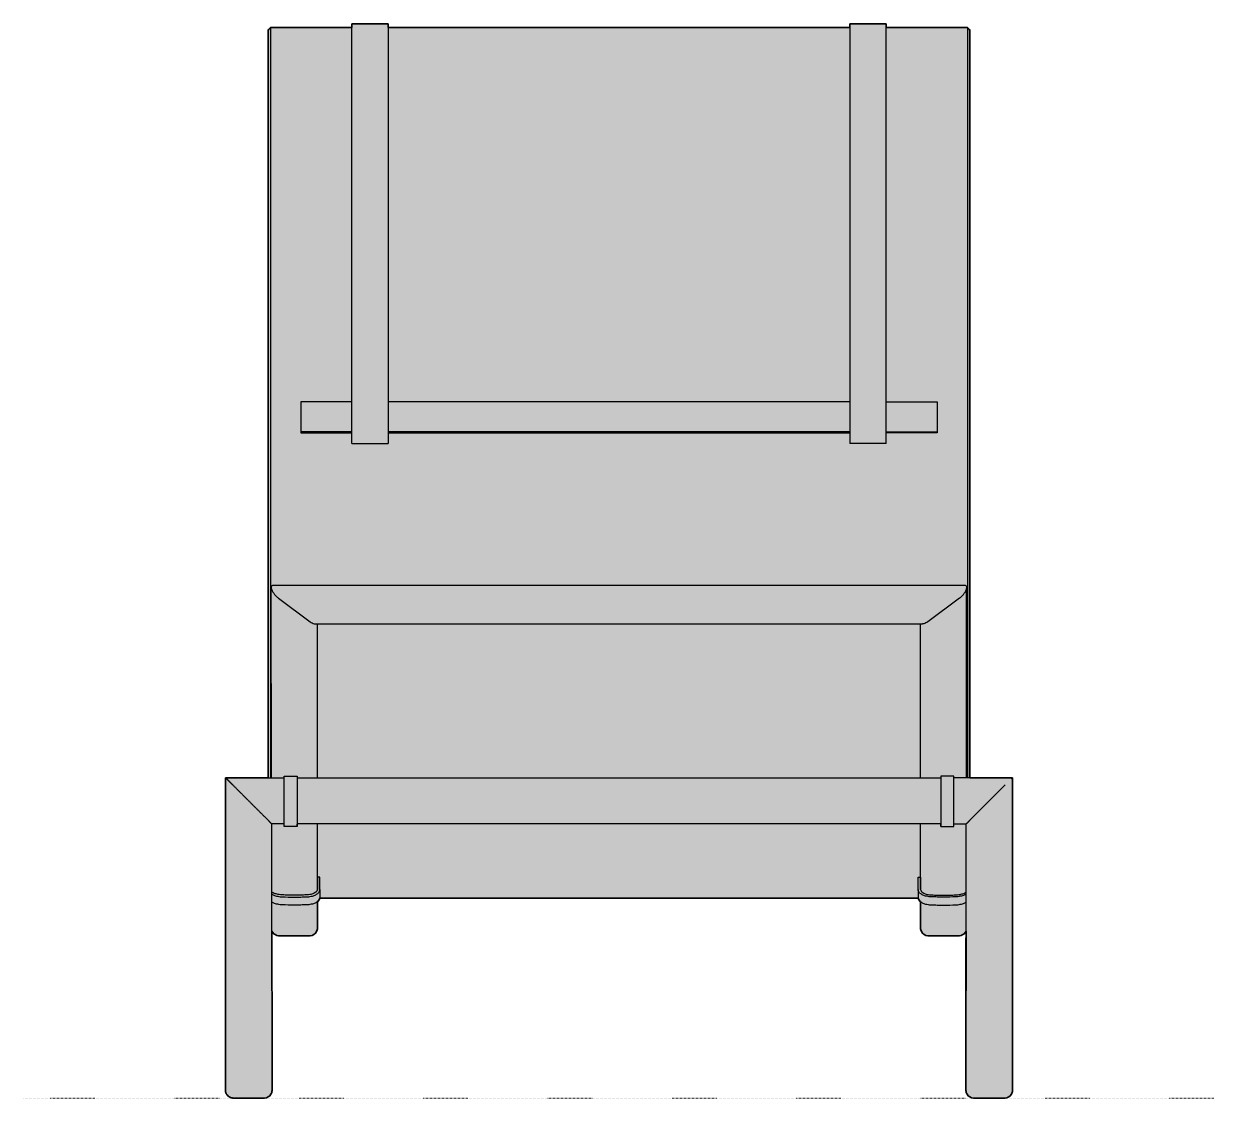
# Model space of a CAD drawing. Header units: millimetres. Extents: x 0 to 2895, y -1316 to 884.
# Drawn here: x 0 to 979, y -1316 to -432 of the extents above; entities that cross this region are included whole.
import ezdxf

# ---------------------------------------------------------------- set-up
doc = ezdxf.new("R2010")
doc.units = ezdxf.units.MM
doc.linetypes.add('Dots', pattern=[1, 0, -1])
doc.layers.add('Blocks', color=7, linetype='Continuous')
doc.layers.add('Blocks$Fill', color=7, linetype='Continuous', true_color=0xffffff)
for name, color, linetype, lineweight, true_color in [('Blocks$Inner', 7, 'Continuous', 25, 0x007f00), ('Blocks$Outline', 7, 'Continuous', 35, 0xff3f3f), ('Groud', 7, 'Dots', 25, 0x243775)]:
    doc.layers.add(name, color=color, linetype=linetype, lineweight=lineweight, true_color=true_color)

# ---------------------------------------------------------------- blocks, each defined once
blk = doc.blocks.new('PK24 Back')
at = {"layer": 'Blocks$Fill'}
blk.add_hatch(color=256, dxfattribs=at).paths.add_polyline_path([(-35.09, 244.5), (-35.09, 837.73), (-35.09, 846.11), (-35.09, 859.68), (-37.09, 862.03), (-103.93, 862.03), (-103.93, 865.08), (-133.93, 865.08), (-133.93, 862.03), (-513.75, 862.03), (-513.75, 865.08), (-543.75, 865.08), (-543.75, 862.03), (-610.6, 862.03), (-612.6, 859.68), (-612.6, 858.64), (-612.6, 837.73), (-612.6, 811.59), (-612.6, 244.5), (-647.51, 244.5), (-647.74, -12.19), (-647.7, -12.94), (-647.6, -13.68), (-647.42, -14.42), (-647.14, -15.17), (-646.76, -15.9), (-645.8, -17.17), (-644.51, -18.19), (-643.01, -18.88), (-641.47, -19.23), (-615.48, -19.18), (-613.94, -18.88), (-612.44, -18.19), (-611.16, -17.17), (-610.2, -15.9), (-609.82, -15.17), (-609.54, -14.42), (-609.36, -13.68), (-609.25, -12.94), (-609.22, -12.19), (-609.26, -10.48), (-609.37, 118.33), (-608.73, 117.17), (-607.73, 116.06), (-606.84, 115.4), (-605.34, 114.73), (-603.93, 114.46), (-577.93, 114.49), (-576.36, 114.81), (-574.89, 115.51), (-573.64, 116.57), (-572.72, 117.86), (-572.11, 119.4), (-571.97, 120.18), (-571.92, 120.99), (-571.92, 142.56), (-571.76, 142.69), (-571.61, 142.81), (-571.47, 142.94), (-571.33, 143.07), (-571.19, 143.21), (-571.13, 143.28), (-571.06, 143.35), (-571, 143.42), (-570.94, 143.49), (-570.88, 143.56), (-570.82, 143.64), (-570.74, 143.74), (-570.67, 143.85), (-570.6, 143.96), (-570.53, 144.07), (-570.47, 144.18), (-570.41, 144.29), (-570.35, 144.41), (-570.29, 144.52), (-570.24, 144.64), (-570.19, 144.75), (-570.15, 144.87), (-570.11, 144.99), (-570.07, 145.11), (-570.03, 145.23), (-570, 145.35), (-569.97, 145.47), (-77.71, 145.47), (-77.68, 145.35), (-77.65, 145.23), (-77.62, 145.11), (-77.58, 144.99), (-77.54, 144.87), (-77.49, 144.75), (-77.44, 144.64), (-77.39, 144.52), (-77.34, 144.41), (-77.28, 144.29), (-77.22, 144.18), (-77.16, 144.07), (-77.09, 143.96), (-77.02, 143.85), (-76.94, 143.74), (-76.86, 143.64), (-76.81, 143.56), (-76.75, 143.49), (-76.69, 143.42), (-76.62, 143.35), (-76.56, 143.28), (-76.5, 143.21), (-76.36, 143.07), (-76.22, 142.94), (-76.07, 142.81), (-75.92, 142.69), (-75.77, 142.56), (-75.77, 120.99), (-75.72, 120.18), (-75.58, 119.4), (-74.97, 117.86), (-74.04, 116.57), (-72.79, 115.51), (-71.33, 114.81), (-69.76, 114.49), (-43.76, 114.46), (-42.35, 114.73), (-40.85, 115.4), (-39.95, 116.06), (-38.95, 117.17), (-38.32, 118.33), (-38.47, -12.19), (-38.43, -12.94), (-38.33, -13.68), (-38.15, -14.42), (-37.87, -15.17), (-37.49, -15.9), (-36.53, -17.17), (-35.25, -18.19), (-33.75, -18.88), (-32.2, -19.18), (-6.21, -19.23), (-4.67, -18.88), (-3.17, -18.19), (-1.89, -17.17), (-0.93, -15.9), (-0.55, -15.17), (-0.27, -14.42), (-0.09, -13.68), (0.01, -12.94), (0.05, -12.19), (0.01, -10.48), (-0.18, 244.5)], flags=0)
at = {"layer": 'Blocks$Inner'}
for p, q in [((-513.75, 865.08), (-543.75, 865.08)), ((-133.93, 862.03), (-513.75, 862.03)), ((-133.93, 865.08), (-103.93, 865.08)), ((-133.93, 554.01), (-513.75, 554.01)), ((-543.75, 529.34), (-585.6, 529.34)), ((-133.93, 529.34), (-513.75, 529.34)), ((-103.93, 529.34), (-62.08, 529.34)), ((-543.75, 519.55), (-513.75, 519.55)), ((-513.75, 528.33), (-133.93, 528.33)), ((-103.93, 519.55), (-133.93, 519.55)), ((-39.42, 402.74), (-608.27, 402.74)), ((-609.89, 244.5), (-609.9, 400.26)), ((-603.93, 392.23), (-577.93, 372.96)), ((-43.76, 392.23), (-69.76, 372.96)), ((-37.8, 244.5), (-37.79, 400.26)), ((-573.59, 371.18), (-74.09, 371.18)), ((-571.92, 244.5), (-571.92, 371.18)), ((-75.77, 244.5), (-75.77, 371.18)), ((-599.45, 245.77), (-588.66, 245.83)), ((-48.23, 245.77), (-59.02, 245.83)), ((-571.92, 152.56), (-571.92, 206.47)), ((-75.77, 152.56), (-75.77, 206.47)), ((-588.66, 204.41), (-599.45, 204.41)), ((-59.03, 204.41), (-48.24, 204.41)), ((-569.9, 152.44), (-569.9, 145.85)), ((-77.79, 152.44), (-77.79, 145.85)), ((-569.97, 145.47), (-77.71, 145.47))]:
    blk.add_line(p, q, dxfattribs=at)
for points in [[(-543.75, 862.03), (-610.6, 862.03), (-610.6, 860.15), (-610.6, 856), (-610.6, 853.47), (-610.6, 850.02), (-610.6, 846.69), (-610.6, 838.08)], [(-103.93, 862.03), (-37.09, 862.03), (-37.09, 860.15), (-37.09, 856), (-37.09, 853.47), (-37.09, 850.02), (-37.09, 846.69), (-37.09, 838.08)], [(-543.75, 554.01), (-585.6, 554.01), (-585.6, 528.33), (-543.75, 528.33)], [(-103.93, 554.01), (-62.08, 554.01), (-62.08, 528.33), (-103.93, 528.33)], [(-647.51, 244.5), (-599.46, 244.5)], [(-588.67, 244.5), (-323.84, 244.5), (-59.02, 244.5)], [(-0.18, 244.5), (-48.23, 244.5)], [(-6.04, 238.65), (-32.05, 212.63)], [(-6.21, -19.23), (-4.67, -18.88), (-3.17, -18.19), (-1.89, -17.17), (-0.93, -15.9), (-0.55, -15.17), (-0.27, -14.42), (-0.09, -13.68), (0.01, -12.94), (0.05, -12.19), (0.01, -10.48), (-0.02, -8.93), (-0.01, -7.01), (0, -4.33), (0, 0), (0, 5.81), (0, 11.56), (-0.01, 19.59), (-0.18, 244.5), (-1.12, 243.57)], [(-641.47, -19.23), (-615.48, -19.18), (-613.94, -18.88), (-612.44, -18.19), (-611.16, -17.17), (-610.2, -15.9), (-609.82, -15.17), (-609.54, -14.42), (-609.36, -13.68), (-609.25, -12.94), (-609.22, -12.19), (-609.26, -10.48), (-609.28, -8.93), (-609.28, -7.01), (-609.27, -4.33), (-609.27, 0), (-609.27, 5.81), (-609.27, 11.56), (-609.28, 19.59), (-609.45, 206.45)], [(-599.46, 206.47), (-609.48, 206.47)], [(-59.02, 206.47), (-323.84, 206.47), (-588.67, 206.47)], [(-588.6, 204.44), (-588.6, 206.39), (-588.66, 206.41)], [(-59.09, 204.44), (-59.09, 206.39), (-59.03, 206.41)], [(-48.23, 206.47), (-38.2, 206.47)], [(-6.21, -19.23), (-32.2, -19.18), (-33.75, -18.88), (-35.25, -18.19), (-36.53, -17.17), (-37.49, -15.9), (-37.87, -15.17), (-38.15, -14.42), (-38.33, -13.68), (-38.43, -12.94), (-38.47, -12.19), (-38.43, -10.48), (-38.4, -8.93), (-38.41, -7.01), (-38.42, -4.33), (-38.42, 0), (-38.41, 5.81), (-38.41, 11.56), (-38.41, 19.59), (-38.24, 206.45)], [(-569.9, 152.44), (-569.93, 162.59), (-571.88, 162.6), (-571.9, 152.6)], [(-77.79, 152.44), (-77.75, 162.59), (-75.81, 162.6), (-75.79, 152.6)], [(-609.37, 118.33), (-608.73, 117.17), (-607.73, 116.06), (-606.84, 115.4), (-605.34, 114.73), (-603.93, 114.46), (-577.93, 114.49), (-576.36, 114.81), (-574.89, 115.51), (-573.64, 116.57), (-572.72, 117.86), (-572.11, 119.4), (-571.97, 120.18), (-571.92, 120.99), (-571.92, 142.56)], [(-38.32, 118.33), (-38.95, 117.17), (-39.95, 116.06), (-40.85, 115.4), (-42.35, 114.73), (-43.76, 114.46), (-69.76, 114.49), (-71.33, 114.81), (-72.79, 115.51), (-74.04, 116.57), (-74.97, 117.86), (-75.58, 119.4), (-75.72, 120.18), (-75.77, 120.99), (-75.77, 142.56)]]:
    blk.add_lwpolyline(points, dxfattribs=at)
for points in [[(-612.6, 859.68), (-610.6, 862.03)], [(-35.09, 859.68), (-37.09, 862.03)], [(-612.6, 858.64), (-612.6, 859.68)], [(-612.6, 857.03), (-612.6, 858.64)], [(-612.6, 854.5), (-612.6, 857.03)], [(-612.6, 849.88), (-612.6, 854.5)], [(-543.75, 528.64), (-543.75, 852.83)], [(-513.75, 852.83), (-513.75, 528.64)], [(-133.93, 852.83), (-133.93, 528.64)], [(-103.93, 528.64), (-103.93, 852.83)], [(-35.09, 858.64), (-35.09, 859.68)], [(-35.09, 857.03), (-35.09, 858.64)], [(-35.09, 854.5), (-35.09, 857.03)], [(-35.09, 849.88), (-35.09, 854.5)], [(-612.6, 846.11), (-612.6, 849.88)], [(-612.6, 837.73), (-612.6, 846.11)], [(-35.09, 846.11), (-35.09, 849.88)], [(-35.09, 837.73), (-35.09, 846.11)], [(-647.68, 19.59), (-647.51, 244.5)], [(-647.51, 244.5), (-646.57, 243.57)], [(-646.57, 243.57), (-645.15, 242.15)], [(-645.15, 242.15), (-643.46, 240.46)], [(-643.46, 240.46), (-641.64, 238.65)], [(-641.64, 238.65), (-628.08, 225.08)], [(-628.08, 225.08), (-615.63, 212.63)], [(-647.68, 11.56), (-647.68, 19.59)], [(-647.68, 5.81), (-647.68, 11.56)], [(-647.69, 0), (-647.68, 5.81)], [(-647.68, -4.33), (-647.69, 0)], [(-647.69, -10.48), (-647.67, -8.93)], [(-647.67, -7.01), (-647.68, -4.33)], [(-647.67, -8.93), (-647.67, -7.01)], [(-647.74, -12.19), (-647.69, -10.48)], [(-647.7, -12.94), (-647.74, -12.19)], [(-647.6, -13.68), (-647.7, -12.94)], [(-647.42, -14.42), (-647.6, -13.68)], [(-647.14, -15.17), (-647.42, -14.42)], [(-646.76, -15.9), (-647.14, -15.17)], [(-645.8, -17.17), (-646.76, -15.9)], [(-644.51, -18.19), (-645.8, -17.17)], [(-643.01, -18.88), (-644.51, -18.19)], [(-641.47, -19.23), (-643.01, -18.88)]]:
    blk.add_open_spline(points, degree=1, dxfattribs=at)
for points, knots in [([(-543.75, 852.83), (-543.75, 854.81), (-543.75, 858.3), (-543.75, 861.45), (-543.75, 865.08)], [2, 2, 2, 2, 2.0277778, 2.1111111, 2.1111111, 2.1111111, 2.1111111]), ([(-513.75, 865.08), (-513.75, 861.45), (-513.75, 858.3), (-513.75, 854.81), (-513.75, 852.83)], [0.8888889, 0.8888889, 0.8888889, 0.8888889, 0.9722222, 1, 1, 1, 1]), ([(-133.93, 865.08), (-133.93, 861.45), (-133.93, 858.3), (-133.93, 854.81), (-133.93, 852.83)], [0.8888889, 0.8888889, 0.8888889, 0.8888889, 0.9722222, 1, 1, 1, 1]), ([(-103.93, 852.83), (-103.93, 854.81), (-103.93, 858.3), (-103.93, 861.45), (-103.93, 865.08)], [2, 2, 2, 2, 2.0277778, 2.1111111, 2.1111111, 2.1111111, 2.1111111]), ([(-612.6, 244.5), (-612.6, 254.53), (-612.6, 269.65), (-612.6, 293.83), (-612.6, 319.84), (-612.6, 346.95), (-612.6, 374.75), (-612.6, 402.97), (-612.6, 431.52), (-612.6, 458.48), (-612.6, 483.94), (-612.6, 509.13), (-612.6, 536.15), (-612.6, 563.69), (-612.6, 590.37), (-612.6, 614.23), (-612.6, 636.39), (-612.6, 656.97), (-612.6, 677.81), (-612.6, 698.97), (-612.6, 720.3), (-612.6, 741.76), (-612.6, 763.24), (-612.6, 786.48), (-612.6, 811.3), (-612.6, 829), (-612.6, 837.73)], [-678.53132, -678.53132, -678.53132, -678.53132, -647.89976, -614.246648, -579.31762, -544.388592, -509.255657, -474.122722, -439.897876, -405.673031, -378.090828, -350.508624, -318.984924, -287.461224, -259.91398, -232.366736, -210.739424, -189.112112, -166.956185, -144.800258, -122.39065, -99.981043, -77.618587, -55.256132, -27.628066, -0.798115, -0.798115, -0.798115, -0.798115]), ([(-610.6, 838.08), (-610.6, 822.3), (-610.6, 790.83), (-610.6, 744.2), (-610.6, 697.81), (-610.6, 651.76), (-610.6, 606.17), (-610.6, 561.23), (-610.6, 524.55), (-610.6, 496.04), (-610.6, 475.09), (-610.6, 454.45), (-610.6, 427.25), (-610.6, 393.89), (-610.6, 355), (-610.6, 317.3), (-610.6, 280.97), (-610.6, 257.12), (-610.6, 245.23), (-610.6, 244.5)], [90.7857007, 90.7857007, 90.7857007, 90.7857007, 90.8100909, 90.8344812, 90.8588714, 90.8832616, 90.9076519, 90.9320421, 90.9564324, 90.9686275, 90.9808226, 90.9930177, 91.0052129, 91.0296031, 91.0539933, 91.0783836, 91.1027738, 91.1271641, 91.1287576, 91.1287576, 91.1287576, 91.1287576]), ([(-37.09, 838.08), (-37.09, 822.3), (-37.09, 790.83), (-37.09, 744.2), (-37.09, 697.81), (-37.09, 651.76), (-37.09, 606.17), (-37.09, 561.23), (-37.09, 524.55), (-37.09, 496.04), (-37.09, 475.09), (-37.09, 454.45), (-37.09, 427.25), (-37.09, 393.89), (-37.09, 355), (-37.09, 317.3), (-37.09, 280.97), (-37.09, 257.12), (-37.09, 245.23), (-37.09, 244.5)], [90.7857007, 90.7857007, 90.7857007, 90.7857007, 90.8100909, 90.8344812, 90.8588714, 90.8832616, 90.9076519, 90.9320421, 90.9564324, 90.9686275, 90.9808226, 90.9930177, 91.0052129, 91.0296031, 91.0539933, 91.0783836, 91.1027738, 91.1271641, 91.1287576, 91.1287576, 91.1287576, 91.1287576]), ([(-35.09, 244.5), (-35.09, 254.53), (-35.09, 269.65), (-35.09, 293.83), (-35.09, 319.84), (-35.09, 346.95), (-35.09, 374.75), (-35.09, 402.97), (-35.09, 431.52), (-35.09, 458.48), (-35.09, 483.94), (-35.09, 509.13), (-35.09, 536.15), (-35.09, 563.69), (-35.09, 590.37), (-35.09, 614.23), (-35.09, 636.39), (-35.09, 656.97), (-35.09, 677.81), (-35.09, 698.97), (-35.09, 720.3), (-35.09, 741.76), (-35.09, 763.24), (-35.09, 786.48), (-35.09, 811.3), (-35.09, 829), (-35.09, 837.73)], [-678.53132, -678.53132, -678.53132, -678.53132, -647.89976, -614.246648, -579.31762, -544.388592, -509.255657, -474.122722, -439.897876, -405.673031, -378.090828, -350.508624, -318.984924, -287.461224, -259.91398, -232.366736, -210.739424, -189.112112, -166.956185, -144.800258, -122.39065, -99.981043, -77.618587, -55.256132, -27.628066, -0.798115, -0.798115, -0.798115, -0.798115]), ([(-543.75, 519.55), (-543.75, 519.55), (-543.75, 519.56), (-543.75, 519.57), (-543.75, 519.57), (-543.75, 519.57), (-543.75, 519.56), (-543.75, 519.56), (-543.75, 519.61), (-543.75, 519.72), (-543.75, 519.92), (-543.75, 520.2), (-543.75, 520.49), (-543.75, 520.76), (-543.75, 521.05), (-543.75, 521.48), (-543.75, 522.33), (-543.75, 524.38), (-543.75, 526.77), (-543.75, 528.64)], [0.5780736, 0.5780736, 0.5780736, 0.5780736, 0.5876628, 0.5972521, 0.6164306, 0.6292162, 0.6420018, 0.6675731, 0.6931444, 0.7187157, 0.744287, 0.7698583, 0.782644, 0.7954296, 0.8082153, 0.8210009, 0.8465722, 0.8977148, 1, 1, 1, 1]), ([(-513.75, 528.64), (-513.75, 526.77), (-513.75, 524.38), (-513.75, 522.33), (-513.75, 521.48), (-513.75, 521.05), (-513.75, 520.76), (-513.75, 520.49), (-513.75, 520.2), (-513.75, 519.92), (-513.75, 519.72), (-513.75, 519.61), (-513.75, 519.56), (-513.75, 519.56), (-513.75, 519.57), (-513.75, 519.57), (-513.75, 519.57), (-513.75, 519.56), (-513.75, 519.55), (-513.75, 519.55), (-513.75, 519.55)], [2, 2, 2, 2, 2.1, 2.15, 2.175, 2.1875, 2.2, 2.2125, 2.225, 2.25, 2.275, 2.3, 2.325, 2.35, 2.3625, 2.375, 2.3875, 2.396875, 2.40625, 2.4219264, 2.4219264, 2.4219264, 2.4219264]), ([(-133.93, 528.64), (-133.93, 526.77), (-133.93, 524.38), (-133.93, 522.33), (-133.93, 521.48), (-133.93, 521.05), (-133.93, 520.76), (-133.93, 520.49), (-133.93, 520.2), (-133.93, 519.92), (-133.93, 519.72), (-133.93, 519.61), (-133.93, 519.56), (-133.93, 519.56), (-133.93, 519.57), (-133.93, 519.57), (-133.93, 519.57), (-133.93, 519.56), (-133.93, 519.55), (-133.93, 519.55), (-133.93, 519.55)], [2, 2, 2, 2, 2.1, 2.15, 2.175, 2.1875, 2.2, 2.2125, 2.225, 2.25, 2.275, 2.3, 2.325, 2.35, 2.3625, 2.375, 2.3875, 2.396875, 2.40625, 2.4219264, 2.4219264, 2.4219264, 2.4219264]), ([(-103.93, 519.55), (-103.93, 519.55), (-103.93, 519.56), (-103.93, 519.57), (-103.93, 519.57), (-103.93, 519.57), (-103.93, 519.56), (-103.93, 519.56), (-103.93, 519.61), (-103.93, 519.72), (-103.93, 519.92), (-103.93, 520.2), (-103.93, 520.49), (-103.93, 520.76), (-103.93, 521.05), (-103.93, 521.48), (-103.93, 522.33), (-103.93, 524.38), (-103.93, 526.77), (-103.93, 528.64)], [0.5780736, 0.5780736, 0.5780736, 0.5780736, 0.5876628, 0.5972521, 0.6164306, 0.6292162, 0.6420018, 0.6675731, 0.6931444, 0.7187157, 0.744287, 0.7698583, 0.782644, 0.7954296, 0.8082153, 0.8210009, 0.8465722, 0.8977148, 1, 1, 1, 1]), ([(-608.27, 402.74), (-608.72, 402.68), (-609.58, 402.57), (-609.95, 401.5), (-609.98, 399.34), (-607.99, 396.24), (-605.7, 393.61), (-604.2, 392.42), (-603.94, 392.22)], [568.845277, 568.845277, 568.845277, 568.845277, 570.103034, 571.274073, 571.770998, 576.648865, 581.411392, 582.400825, 582.400825, 582.400825, 582.400825]), ([(-43.75, 392.22), (-43.49, 392.42), (-41.98, 393.61), (-39.69, 396.24), (-37.71, 399.34), (-37.74, 401.5), (-38.1, 402.57), (-38.97, 402.68), (-39.42, 402.74)], [-13.555548, -13.555548, -13.555548, -13.555548, -12.566115, -7.803588, -2.925721, -2.428796, -1.257756, 0, 0, 0, 0]), ([(-577.93, 372.96), (-577.37, 372.58), (-576.37, 371.89), (-574.87, 371.34), (-573.96, 371.18), (-573.59, 371.18), (-573.59, 371.18)], [0, 0, 0, 0, 2.022, 3.653879, 4.753683, 4.761854, 4.761854, 4.761854, 4.761854]), ([(-69.75, 372.96), (-70.31, 372.58), (-71.32, 371.89), (-72.82, 371.34), (-73.73, 371.18), (-74.1, 371.18), (-74.1, 371.18)], [0, 0, 0, 0, 2.022, 3.653879, 4.753683, 4.761854, 4.761854, 4.761854, 4.761854]), ([(-599.45, 204.41), (-599.45, 204.53), (-599.45, 205.11), (-599.46, 207.2), (-599.46, 210.02), (-599.46, 213.65), (-599.47, 218.03), (-599.47, 224.53), (-599.47, 231.03), (-599.46, 237.18), (-599.46, 240.79), (-599.46, 243.59), (-599.46, 245.12), (-599.45, 245.68), (-599.45, 245.77)], [59.593962, 59.593962, 59.593962, 59.593962, 62.54092, 65.372711, 68.224492, 72.265772, 76.356171, 81.383012, 91.754527, 95.844892, 99.866793, 102.680459, 105.477637, 106.129874, 106.129874, 106.129874, 106.129874]), ([(-588.66, 245.83), (-588.66, 245.72), (-588.67, 245.16), (-588.67, 243.59), (-588.67, 240.79), (-588.68, 237.18), (-588.68, 231.03), (-588.68, 224.53), (-588.68, 218.03), (-588.68, 213.65), (-588.67, 210.02), (-588.67, 207.2), (-588.66, 205.11), (-588.66, 204.53), (-588.66, 204.41)], [116.919158, 116.919158, 116.919158, 116.919158, 117.702734, 120.499913, 123.313579, 127.33548, 131.425845, 141.79736, 146.824201, 150.9146, 154.955879, 157.80766, 160.639452, 163.586409, 163.586409, 163.586409, 163.586409]), ([(-59.02, 245.83), (-59.02, 245.72), (-59.02, 245.16), (-59.02, 243.59), (-59.01, 240.79), (-59.01, 237.18), (-59.01, 231.03), (-59.01, 224.53), (-59.01, 218.03), (-59.01, 213.65), (-59.01, 210.02), (-59.02, 207.2), (-59.02, 205.11), (-59.03, 204.53), (-59.03, 204.41)], [116.919158, 116.919158, 116.919158, 116.919158, 117.702734, 120.499913, 123.313579, 127.33548, 131.425845, 141.79736, 146.824201, 150.9146, 154.955879, 157.80766, 160.639452, 163.586409, 163.586409, 163.586409, 163.586409]), ([(-48.24, 204.41), (-48.24, 204.53), (-48.23, 205.11), (-48.23, 207.2), (-48.22, 210.02), (-48.22, 213.65), (-48.22, 218.03), (-48.22, 224.53), (-48.22, 231.03), (-48.22, 237.18), (-48.22, 240.79), (-48.23, 243.59), (-48.23, 245.12), (-48.23, 245.68), (-48.23, 245.77)], [59.593962, 59.593962, 59.593962, 59.593962, 62.54092, 65.372711, 68.224492, 72.265772, 76.356171, 81.383012, 91.754527, 95.844892, 99.866793, 102.680459, 105.477637, 106.129874, 106.129874, 106.129874, 106.129874]), ([(-615.63, 212.63), (-614.85, 211.85), (-613.73, 210.73), (-612.54, 209.54), (-612.04, 209.04), (-611.71, 208.71), (-611.29, 208.3), (-610.91, 207.92), (-610.67, 207.68), (-610.55, 207.55), (-610.36, 207.36), (-610.08, 207.08), (-609.83, 206.83), (-609.67, 206.67), (-609.56, 206.56), (-609.46, 206.47), (-609.45, 206.45), (-609.48, 206.48), (-609.51, 206.51), (-609.53, 206.53)], [24, 24, 24, 24, 24.1388889, 24.2083333, 24.2256944, 24.2430556, 24.2777778, 24.3125, 24.3298611, 24.3385417, 24.3472222, 24.3819444, 24.4166667, 24.4340278, 24.4513889, 24.4861111, 24.5208333, 24.5381944, 24.5555556, 24.5555556, 24.5555556, 24.5555556]), ([(-32.05, 212.63), (-32.83, 211.85), (-33.95, 210.73), (-35.14, 209.54), (-35.65, 209.04), (-35.98, 208.71), (-36.39, 208.3), (-36.77, 207.92), (-37.01, 207.68), (-37.14, 207.55), (-37.33, 207.36), (-37.6, 207.08), (-37.86, 206.83), (-38.01, 206.67), (-38.13, 206.56), (-38.22, 206.47), (-38.24, 206.45), (-38.21, 206.48), (-38.18, 206.51), (-38.16, 206.53)], [1, 1, 1, 1, 1.1388889, 1.2083333, 1.2256944, 1.2430556, 1.2777778, 1.3125, 1.3298611, 1.3385417, 1.3472222, 1.3819444, 1.4166667, 1.4340278, 1.4513889, 1.4861111, 1.5208333, 1.5381944, 1.5555556, 1.5555556, 1.5555556, 1.5555556]), ([(-609.39, 148.78), (-609.27, 148.7), (-608.4, 148.15), (-606.28, 147.18), (-602.67, 146.54), (-596.51, 146.34), (-590.02, 146.24), (-583.52, 146.4), (-579.14, 146.54), (-575.51, 147.19), (-572.69, 148.49), (-570.6, 150.14), (-570.02, 151.67), (-569.9, 152.44)], [5.245881, 5.245881, 5.245881, 5.245881, 5.718626, 8.532292, 12.554193, 16.644558, 27.016073, 32.042914, 36.133313, 40.174592, 43.026373, 45.858165, 48.805122, 48.805122, 48.805122, 48.805122]), ([(-604.27, 148.48), (-605.35, 148.72), (-607.15, 149.11), (-608.76, 150), (-609.39, 150.37)], [56.105772, 56.105772, 56.105772, 56.105772, 59.406035, 61.604486, 61.604486, 61.604486, 61.604486]), ([(-577.3, 148.54), (-577.97, 148.39), (-579.98, 148.1), (-583.64, 147.98), (-588.37, 147.87), (-593.44, 147.87), (-598.18, 147.98), (-601.74, 148.1), (-603.67, 148.36), (-604.27, 148.48)], [29.06859, 29.06859, 29.06859, 29.06859, 31.177164, 35.121536, 40.079261, 45.369376, 50.327113, 54.271474, 56.105772, 56.105772, 56.105772, 56.105772]), ([(-571.9, 152.6), (-572.08, 152.14), (-572.94, 149.93), (-575.37, 149.16), (-577.3, 148.54)], [22.101286, 22.101286, 22.101286, 22.101286, 23.54935, 29.06859, 29.06859, 29.06859, 29.06859]), ([(-38.29, 148.78), (-38.42, 148.7), (-39.28, 148.15), (-41.41, 147.18), (-45.02, 146.54), (-51.17, 146.34), (-57.67, 146.24), (-64.16, 146.4), (-68.55, 146.54), (-72.17, 147.19), (-75, 148.49), (-77.09, 150.14), (-77.67, 151.67), (-77.79, 152.44)], [5.245881, 5.245881, 5.245881, 5.245881, 5.718626, 8.532292, 12.554193, 16.644558, 27.016073, 32.042914, 36.133313, 40.174592, 43.026373, 45.858165, 48.805122, 48.805122, 48.805122, 48.805122]), ([(-75.79, 152.6), (-75.61, 152.14), (-74.74, 149.93), (-72.31, 149.16), (-70.39, 148.54)], [22.101286, 22.101286, 22.101286, 22.101286, 23.54935, 29.06859, 29.06859, 29.06859, 29.06859]), ([(-70.39, 148.54), (-69.71, 148.39), (-67.71, 148.1), (-64.04, 147.98), (-59.31, 147.87), (-54.25, 147.87), (-49.51, 147.98), (-45.95, 148.1), (-44.02, 148.36), (-43.42, 148.48)], [29.06859, 29.06859, 29.06859, 29.06859, 31.177164, 35.121536, 40.079261, 45.369376, 50.327113, 54.271474, 56.105772, 56.105772, 56.105772, 56.105772]), ([(-43.42, 148.48), (-42.34, 148.72), (-40.53, 149.11), (-38.93, 150), (-38.29, 150.37)], [56.105772, 56.105772, 56.105772, 56.105772, 59.406035, 61.604486, 61.604486, 61.604486, 61.604486]), ([(-569.9, 145.85), (-570.02, 145.08), (-570.6, 143.56), (-572.69, 141.91), (-575.51, 140.6), (-579.14, 139.95), (-583.52, 139.82), (-590.02, 139.65), (-596.51, 139.76), (-602.67, 139.95), (-606.28, 140.6), (-608.4, 141.57), (-609.27, 142.11), (-609.39, 142.19)], [55.389779, 55.389779, 55.389779, 55.389779, 58.336736, 61.168528, 64.020309, 68.061588, 72.151987, 77.178828, 87.550343, 91.640708, 95.662609, 98.476275, 98.941356, 98.941356, 98.941356, 98.941356]), ([(-77.79, 145.85), (-77.67, 145.08), (-77.09, 143.56), (-75, 141.91), (-72.17, 140.6), (-68.55, 139.95), (-64.16, 139.82), (-57.67, 139.65), (-51.17, 139.76), (-45.02, 139.95), (-41.41, 140.6), (-39.28, 141.57), (-38.42, 142.11), (-38.3, 142.19)], [55.389779, 55.389779, 55.389779, 55.389779, 58.336736, 61.168528, 64.020309, 68.061588, 72.151987, 77.178828, 87.550343, 91.640708, 95.662609, 98.476275, 98.941356, 98.941356, 98.941356, 98.941356])]:
    blk.add_open_spline(points, degree=3, knots=knots, dxfattribs=at)
at = {"layer": 'Blocks$Outline'}
for points in [[(-513.75, 865.08), (-543.75, 865.08)], [(-133.93, 862.03), (-513.75, 862.03)], [(-103.93, 865.08), (-133.93, 865.08)], [(-612.6, 244.5), (-647.51, 244.5)], [(-0.18, 244.5), (-35.09, 244.5)], [(-6.21, -19.23), (-4.67, -18.88), (-3.17, -18.19), (-1.89, -17.17), (-0.93, -15.9), (-0.55, -15.17), (-0.27, -14.42), (-0.09, -13.68), (0.01, -12.94), (0.05, -12.19), (0.01, -10.48), (-0.02, -8.93), (-0.01, -7.01), (0, -4.33), (0, 0), (0, 5.81), (0, 11.56), (-0.01, 19.59), (-0.18, 244.5)], [(-609.37, 118.33), (-608.73, 117.17), (-607.73, 116.06), (-606.84, 115.4), (-605.34, 114.73), (-603.93, 114.46), (-577.93, 114.49), (-576.36, 114.81), (-574.89, 115.51), (-573.64, 116.57), (-572.72, 117.86), (-572.11, 119.4), (-571.97, 120.18), (-571.92, 120.99), (-571.92, 142.56)], [(-569.97, 145.47), (-77.71, 145.47)], [(-75.77, 142.56), (-75.77, 120.99), (-75.72, 120.18), (-75.58, 119.4), (-74.97, 117.86), (-74.04, 116.57), (-72.79, 115.51), (-71.33, 114.81), (-69.76, 114.49), (-43.76, 114.46), (-42.35, 114.73), (-40.85, 115.4), (-39.95, 116.06), (-38.95, 117.17), (-38.32, 118.33)], [(-641.47, -19.23), (-615.48, -19.18), (-613.94, -18.88), (-612.44, -18.19), (-611.16, -17.17), (-610.2, -15.9), (-609.82, -15.17), (-609.54, -14.42), (-609.36, -13.68), (-609.25, -12.94), (-609.22, -12.19), (-609.26, -10.48), (-609.28, -8.93), (-609.28, -7.01), (-609.27, -4.33), (-609.27, 0), (-609.27, 5.81), (-609.27, 11.56), (-609.28, 19.59), (-609.37, 118.33)], [(-38.32, 118.33), (-38.41, 19.59), (-38.41, 11.56), (-38.41, 5.81), (-38.42, 0), (-38.42, -4.33), (-38.41, -7.01), (-38.4, -8.93), (-38.43, -10.48), (-38.47, -12.19), (-38.43, -12.94), (-38.33, -13.68), (-38.15, -14.42), (-37.87, -15.17), (-37.49, -15.9), (-36.53, -17.17), (-35.25, -18.19), (-33.75, -18.88), (-32.2, -19.18), (-6.21, -19.23)]]:
    blk.add_lwpolyline(points, dxfattribs=at)
for points, knots in [([(-610.6, 862.03), (-611.26, 861.25), (-611.93, 860.46), (-612.6, 859.68), (-612.6, 859.33), (-612.6, 858.98), (-612.6, 858.64), (-612.6, 858.1), (-612.6, 857.57), (-612.6, 857.03), (-612.6, 856.19), (-612.6, 855.34), (-612.6, 854.5), (-612.6, 852.96), (-612.6, 851.42), (-612.6, 849.88), (-612.6, 848.62), (-612.6, 847.37), (-612.6, 846.11), (-612.6, 843.32), (-612.6, 840.53), (-612.6, 837.73), (-612.6, 829), (-612.6, 811.3), (-612.6, 786.48), (-612.6, 763.24), (-612.6, 741.76), (-612.6, 720.3), (-612.6, 698.97), (-612.6, 677.81), (-612.6, 656.97), (-612.6, 636.39), (-612.6, 614.23), (-612.6, 590.37), (-612.6, 563.69), (-612.6, 536.15), (-612.6, 509.13), (-612.6, 483.94), (-612.6, 458.48), (-612.6, 431.52), (-612.6, 402.97), (-612.6, 374.75), (-612.6, 346.95), (-612.6, 319.84), (-612.6, 293.83), (-612.6, 269.65), (-612.6, 254.53), (-612.6, 244.5)], [-24.234519, -24.234519, -24.234519, -24.234519, -21.148805, -21.148805, -21.148805, -20.106371, -20.106371, -20.106371, -18.504185, -18.504185, -18.504185, -15.965743, -15.965743, -15.965743, -11.346197, -11.346197, -11.346197, -7.583992, -7.583992, -7.583992, 0.798115, 0.798115, 0.798115, 27.628066, 55.256132, 77.618587, 99.981043, 122.39065, 144.800258, 166.956185, 189.112112, 210.739424, 232.366736, 259.91398, 287.461224, 318.984924, 350.508624, 378.090828, 405.673031, 439.897876, 474.122722, 509.255657, 544.388592, 579.31762, 614.246648, 647.89976, 678.53132, 678.53132, 678.53132, 678.53132]), ([(-35.09, 244.5), (-35.09, 254.53), (-35.09, 269.65), (-35.09, 293.83), (-35.09, 319.84), (-35.09, 346.95), (-35.09, 374.75), (-35.09, 402.97), (-35.09, 431.52), (-35.09, 458.48), (-35.09, 483.94), (-35.09, 509.13), (-35.09, 536.15), (-35.09, 563.69), (-35.09, 590.37), (-35.09, 614.23), (-35.09, 636.39), (-35.09, 656.97), (-35.09, 677.81), (-35.09, 698.97), (-35.09, 720.3), (-35.09, 741.76), (-35.09, 763.24), (-35.09, 786.48), (-35.09, 811.3), (-35.09, 829), (-35.09, 837.73), (-35.09, 840.53), (-35.09, 843.32), (-35.09, 846.11), (-35.09, 847.37), (-35.09, 848.62), (-35.09, 849.88), (-35.09, 851.42), (-35.09, 852.96), (-35.09, 854.5), (-35.09, 855.34), (-35.09, 856.19), (-35.09, 857.03), (-35.09, 857.57), (-35.09, 858.1), (-35.09, 858.64), (-35.09, 858.98), (-35.09, 859.33), (-35.09, 859.68), (-35.76, 860.46), (-36.42, 861.25), (-37.09, 862.03)], [-678.531262, -678.531262, -678.531262, -678.531262, -647.89976, -614.246648, -579.31762, -544.388592, -509.255657, -474.122722, -439.897876, -405.673031, -378.090828, -350.508624, -318.984924, -287.461224, -259.91398, -232.366736, -210.739424, -189.112112, -166.956185, -144.800258, -122.39065, -99.981043, -77.618587, -55.256132, -27.628066, -0.798115, -0.798115, -0.798115, 7.583992, 7.583992, 7.583992, 11.346197, 11.346197, 11.346197, 15.965743, 15.965743, 15.965743, 18.504185, 18.504185, 18.504185, 20.106371, 20.106371, 20.106371, 21.148805, 21.148805, 21.148805, 24.234519, 24.234519, 24.234519, 24.234519]), ([(-647.51, 244.5), (-647.57, 169.53), (-647.62, 94.56), (-647.68, 19.59), (-647.68, 16.91), (-647.68, 14.24), (-647.68, 11.56), (-647.68, 9.64), (-647.68, 7.72), (-647.68, 5.81), (-647.68, 3.87), (-647.68, 1.94), (-647.69, 0), (-647.69, -1.44), (-647.69, -2.89), (-647.68, -4.33), (-647.68, -5.22), (-647.68, -6.12), (-647.67, -7.01), (-647.67, -7.65), (-647.67, -8.29), (-647.67, -8.93), (-647.68, -9.45), (-647.69, -9.97), (-647.69, -10.48), (-647.71, -11.05), (-647.72, -11.62), (-647.74, -12.19), (-647.72, -12.44), (-647.71, -12.69), (-647.7, -12.94), (-647.67, -13.18), (-647.63, -13.43), (-647.6, -13.68), (-647.54, -13.92), (-647.48, -14.17), (-647.42, -14.42), (-647.32, -14.67), (-647.23, -14.92), (-647.14, -15.17), (-647.01, -15.41), (-646.88, -15.65), (-646.76, -15.9), (-646.44, -16.32), (-646.12, -16.74), (-645.8, -17.17), (-645.37, -17.51), (-644.94, -17.85), (-644.51, -18.19), (-644.01, -18.42), (-643.51, -18.65), (-643.01, -18.88), (-642.5, -19), (-641.99, -19.11), (-641.47, -19.23)], [-18, -18, -18, -18, -17, -17, -17, -16, -16, -16, -15, -15, -15, -14, -14, -14, -13, -13, -13, -12, -12, -12, -11, -11, -11, -10, -10, -10, -9, -9, -9, -8, -8, -8, -7, -7, -7, -6, -6, -6, -5, -5, -5, -4, -4, -4, -3, -3, -3, -2, -2, -2, -1, -1, -1, 0, 0, 0, 0]), ([(-571.92, 142.56), (-571.5, 142.89), (-570.59, 143.74), (-570.12, 144.83), (-569.97, 145.47)], [-60.074265, -60.074265, -60.074265, -60.074265, -58.336736, -55.875923, -55.875923, -55.875923, -55.875923]), ([(-77.71, 145.47), (-77.57, 144.83), (-77.09, 143.74), (-76.19, 142.89), (-75.77, 142.56)], [55.875923, 55.875923, 55.875923, 55.875923, 58.336736, 60.074265, 60.074265, 60.074265, 60.074265])]:
    blk.add_open_spline(points, degree=3, knots=knots, dxfattribs=at)
for points in [[(-543.75, 862.03), (-566.03, 862.03), (-588.32, 862.03), (-610.6, 862.03)], [(-543.75, 865.08), (-543.75, 863.96), (-543.75, 862.95), (-543.75, 862.03)], [(-513.75, 862.03), (-513.75, 862.95), (-513.75, 863.96), (-513.75, 865.08)], [(-133.93, 865.08), (-133.93, 863.96), (-133.93, 862.95), (-133.93, 862.03)], [(-103.93, 862.03), (-103.93, 862.95), (-103.93, 863.96), (-103.93, 865.08)], [(-37.09, 862.03), (-59.37, 862.03), (-81.65, 862.03), (-103.93, 862.03)]]:
    blk.add_open_spline(points, degree=3, dxfattribs=at)

msp = doc.modelspace()

# ---------------------------------------------------------------- linework, layer by layer
at = {"layer": 'Groud'}
msp.add_lwpolyline([(0, -1316.41), (979.43, -1316.41)], dxfattribs=at)

# ---------------------------------------------------------------- block references
at = {"layer": 'Blocks'}
msp.add_blockref('PK24 Back', (813.56, -1297.2), dxfattribs=at)

doc.saveas('drawing.dxf')
